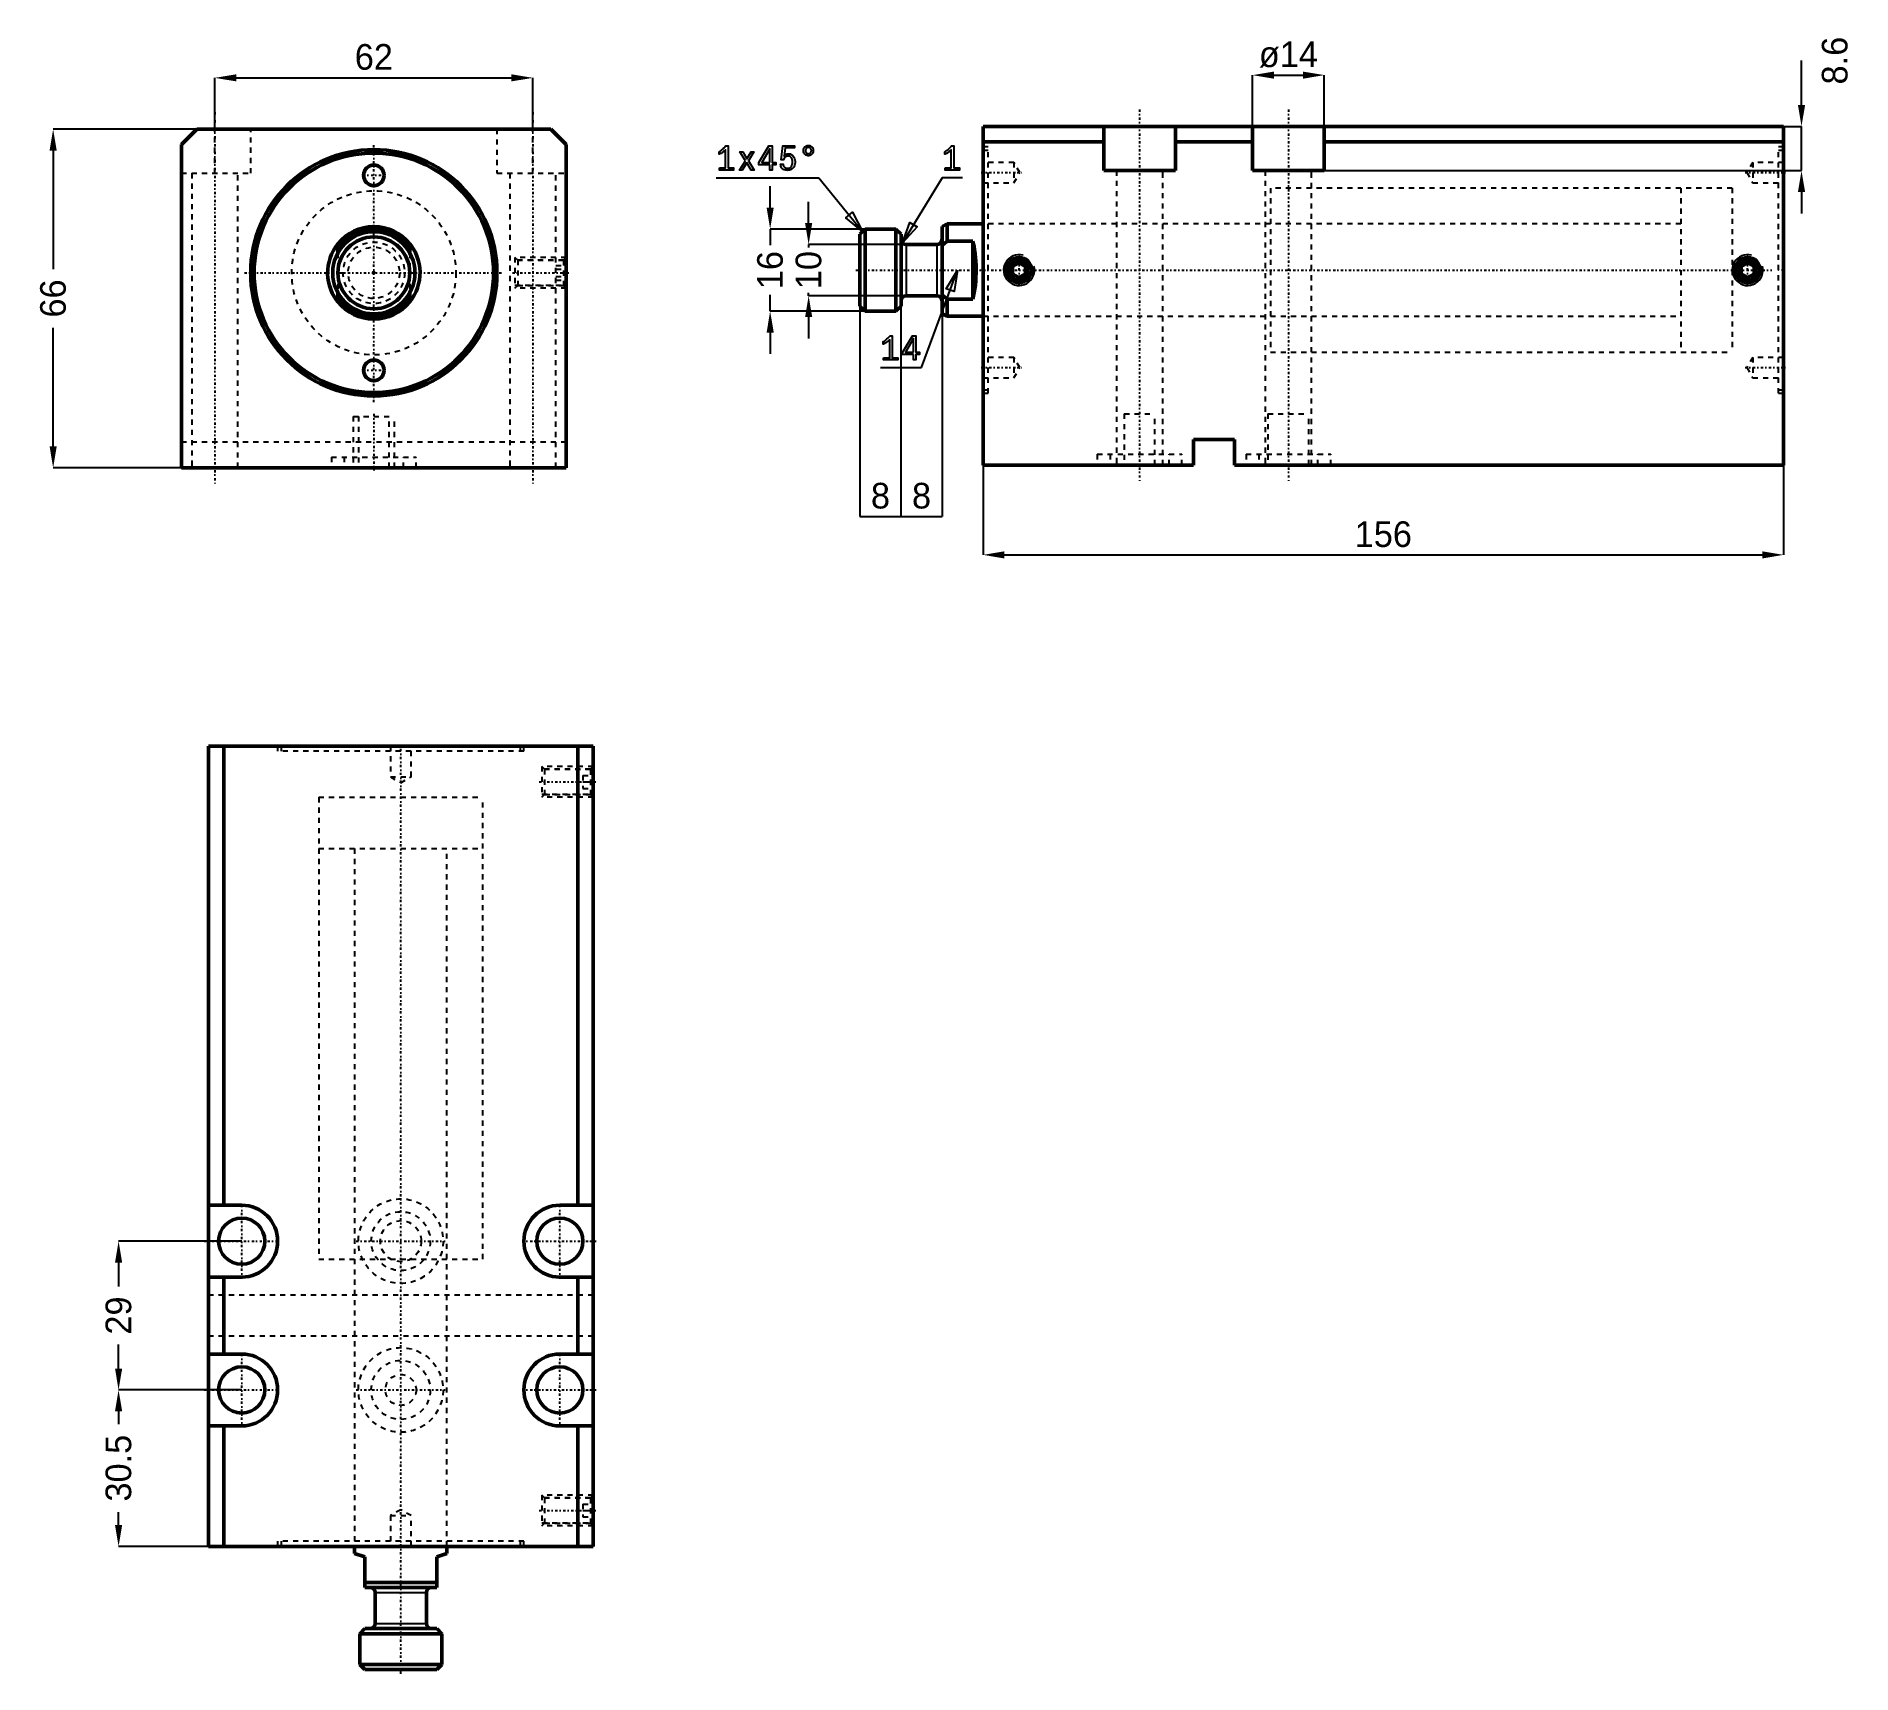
# Model space of a CAD drawing. Header units: millimetres. Extents: x -66 to 288, y -273 to 46.
import ezdxf

# ---------------------------------------------------------------- set-up
doc = ezdxf.new("R2010")
doc.units = ezdxf.units.MM
doc.linetypes.add('Center', pattern=[1.5, 0.45, -0.5, 0.05, -0.5])
doc.linetypes.add('Dashed', pattern=[2, 1, -1])
for name, color, linetype, lineweight in [('2d ConnectionPoints', 7, 'Continuous', 50), ('AM_0', 7, 'Continuous', 50), ('AM_4', 3, 'Continuous', 25), ('AM_5', 3, 'Continuous', 25), ('AM_7', 7, 'Center', 25), ('AM_9', 6, 'Dashed', 25)]:
    doc.layers.add(name, color=color, linetype=linetype, lineweight=lineweight)
doc.dimstyles.new('ISO-25', dxfattribs={"dimtxt": 2.5, "dimasz": 2.5, "dimexe": 1.25, "dimexo": 0.625, "dimtad": 1, "dimtxsty": 'Standard', "dimcen": 2.5, "dimadec": 0, "dimazin": 0, "dimtfac": 1, "dimtmove": 0, "dimatfit": 3, "dimfxl": 0, "dimarcsym": 0})

# ---------------------------------------------------------------- blocks, each defined once
blk = doc.blocks.new('1_JECX_MF_TLA_32_80_0_rod__0_in_JECX_MF_160_TLA_32_80_0__0')
at = {"layer": 'AM_0'}
for p, q in [((-7, 5.66), (-7, 3.87)), ((7, 5.66), (7, 3.87)), ((-7, -3.87), (-7, -5.66)), ((7, -3.87), (7, -5.66))]:
    blk.add_line(p, q, dxfattribs=at)
for points in [[(-7, 5.66), (-7.47, 5.03), (-7.88, 4.36), (-8.23, 3.65), (-8.51, 2.92), (-8.73, 2.17), (-8.89, 1.4), (-8.98, 0.62), (-9, -0.17), (-8.95, -0.95), (-8.83, -1.73), (-8.65, -2.49), (-8.4, -3.23), (-8.09, -3.95), (-7.71, -4.64), (-7.28, -5.3), (-7, -5.66)], [(7, -5.66), (7.47, -5.03), (7.88, -4.36), (8.23, -3.65), (8.51, -2.92), (8.73, -2.17), (8.89, -1.4), (8.98, -0.62), (9, 0.17), (8.95, 0.95), (8.83, 1.73), (8.65, 2.49), (8.4, 3.23), (8.09, 3.95), (7.71, 4.64), (7.28, 5.3), (7, 5.66)]]:
    blk.add_lwpolyline(points, dxfattribs=at)
for radius in [8, 7]:
    blk.add_circle((0, 0), radius, dxfattribs=at)
for radius, start, end in [(9, 38.9424, 141.0576), (8.5, 34.5603, 145.4397), (8.5, 214.5603, 325.4397), (9, 218.9424, 321.0576)]:
    blk.add_arc((0, 0), radius, start, end, dxfattribs=at)
at = {"layer": 'AM_9'}
for p, q in [((-7, 3.87), (-7, -3.87)), ((7, 3.87), (7, -3.87))]:
    blk.add_line(p, q, dxfattribs=at)
for radius in [6, 5]:
    blk.add_circle((0, 0), radius, dxfattribs=at)
blk = doc.blocks.new('2_JECX_MF_EXLA_32_80_0_body__0_in_JECX_MF_160_TLA_32_80_0__0')
at = {"layer": 'AM_0'}
for p, q in [((-34.5, 28), (-37.5, 25)), ((-37.5, 25), (-37.5, -38)), ((34.5, 28), (-34.5, 28)), ((37.5, 25), (34.5, 28)), ((37.5, -38), (37.5, 25)), ((-37.5, -38), (37.5, -38))]:
    blk.add_line(p, q, dxfattribs=at)
for centre, radius in [((0, 0), 24), ((0, 0), 23.34), ((0, 19), 2), ((0, -19), 2)]:
    blk.add_circle(centre, radius, dxfattribs=at)
at = {"layer": 'AM_5', "linetype": 'Dashed'}
for p, q in [((37.5, 3), (27.5, 3)), ((37.5, -3), (27.5, -3))]:
    blk.add_line(p, q, dxfattribs=at)
at = {"layer": 'AM_7'}
for p, q in [((-31, 31.3), (-31, -41.3)), ((31, 31.3), (31, -41.3)), ((0, -25.2), (0, 25.2)), ((-2.1, 19), (2.1, 19)), ((-25.2, 0), (25.2, 0)), ((27, 0), (38, 0)), ((-2.1, -19), (2.1, -19)), ((0, -27.5), (0, -38.5))]:
    blk.add_line(p, q, dxfattribs=at)
at = {"layer": 'AM_9'}
for p, q in [((-31, 19.4), (-31, 28)), ((-24, 19.4), (-24, 28)), ((24, 28), (24, 19.4)), ((31, 19.4), (31, 28)), ((-37.5, 19.4), (-24, 19.4)), ((-35.5, 19.4), (-35.5, -38)), ((-26.5, -38), (-26.5, 19.4)), ((24, 19.4), (37.5, 19.4)), ((26.5, 19.4), (26.5, -38)), ((35.5, -38), (35.5, 19.4)), ((28.04, 2.46), (27.5, 3)), ((27.5, 3), (27.5, -3)), ((37, 2.4), (27.5, 2.4)), ((36.96, 2.46), (28.04, 2.46)), ((28.04, 2.46), (28.04, -2.46)), ((35.5, 1.44), (37.5, 1.44)), ((35.5, 0.72), (37.5, 0.72)), ((37.5, 3), (36.96, 2.46)), ((36.96, 2.46), (36.96, -2.46)), ((37.5, 1.9), (37, 2.4)), ((37, 2.4), (37, -2.4)), ((27.5, -2.4), (37, -2.4)), ((27.5, -3), (28.04, -2.46)), ((28.04, -2.46), (36.96, -2.46)), ((35.5, -0.72), (37.5, -0.72)), ((35.5, -1.44), (37.5, -1.44)), ((36.96, -2.46), (37.5, -3)), ((37, -2.4), (37.5, -1.9)), ((-4, -28), (4, -28)), ((-4, -28), (-4, -38)), ((-3, -28), (-3, -38)), ((3, -38), (3, -28)), ((4, -38), (4, -28)), ((37.5, -33), (-37.5, -33)), ((-8.25, -35.9), (8.25, -35.9)), ((-8.25, -35.9), (-8.25, -38)), ((-5.75, -35.9), (-5.75, -38)), ((5.75, -38), (5.75, -35.9)), ((8.25, -38), (8.25, -35.9))]:
    blk.add_line(p, q, dxfattribs=at)
blk.add_circle((0, 0), 16, dxfattribs=at)
blk = doc.blocks.new('*D3')
at = {"layer": 'AM_5', "color": 0, "lineweight": -2}
for p, q in [((-31, 28), (-31, 38)), ((-26.83, 38), (26.83, 38)), ((31, 28), (31, 38))]:
    blk.add_line(p, q, dxfattribs=at)
at = {"layer": 'AM_5', "color": 0}
for points in [[(-26.83, 38.69), (-26.83, 37.31), (-31, 38)], [(26.83, 37.31), (26.83, 38.69), (31, 38)]]:
    blk.add_solid(points, dxfattribs=at)
at = {"layer": 'Defpoints', "color": 0}
for p in [(31, 38), (-31, 28), (31, 28)]:
    blk.add_point(p, dxfattribs=at)
at = {"layer": 'AM_5', "color": 0, "insert": (0, 42.05), "char_height": 5, "attachment_point": 5}
blk.add_mtext('62', dxfattribs=at)
blk = doc.blocks.new('*D4')
at = {"layer": 'AM_5', "color": 0, "lineweight": -2}
for p, q in [((-34.5, 28), (-62.5, 28)), ((-62.5, 23.83), (-62.5, 0.72)), ((-62.5, -33.83), (-62.5, -10.72)), ((-37.5, -38), (-62.5, -38))]:
    blk.add_line(p, q, dxfattribs=at)
at = {"layer": 'AM_5', "color": 0}
for points in [[(-61.81, 23.83), (-63.19, 23.83), (-62.5, 28)], [(-63.19, -33.83), (-61.81, -33.83), (-62.5, -38)]]:
    blk.add_solid(points, dxfattribs=at)
at = {"layer": 'Defpoints', "color": 0}
for p in [(-34.5, 28), (-62.5, -38), (-37.5, -38)]:
    blk.add_point(p, dxfattribs=at)
at = {"layer": 'AM_5', "color": 0, "insert": (-62.5, -5), "char_height": 5, "attachment_point": 5, "rotation": 90}
blk.add_mtext('66', dxfattribs=at)
blk = doc.blocks.new('1_JECX_MF_TLA_32_80_0_rod__0_in_JECX_MF_160_TLA_32_80_0__4')
at = {"layer": 'AM_0'}
for p, q in [((-9, 0), (-9, -1.35)), ((9, -1.35), (9, 0)), ((-7, -2), (-9, -1.35)), ((-7, -8), (-7, -2)), ((9, -1.35), (7, -2)), ((7, -2), (7, -8)), ((-7, -7), (7, -7)), ((-7, -8), (7, -8)), ((-5, -9), (-5, -15)), ((5, -15), (5, -9)), ((-7, -16), (-8, -17)), ((-8, -17), (8, -17)), ((-8, -17), (-8, -23)), ((-7, -16), (7, -16)), ((8, -17), (7, -16)), ((8, -23), (8, -17)), ((-8, -23), (8, -23)), ((-8, -23), (-7, -24)), ((-7, -24), (7, -24)), ((7, -24), (8, -23))]:
    blk.add_line(p, q, dxfattribs=at)
for centre, start, end in [((-6, -9), 360, 90), ((6, -9), 90, 180), ((-6, -15), 270, 0), ((6, -15), 180, 270)]:
    blk.add_arc(centre, 1, start, end, dxfattribs=at)
at = {"layer": 'AM_4'}
for p, q in [((-5, -9), (5, -9)), ((-5, -15), (5, -15))]:
    blk.add_line(p, q, dxfattribs=at)
at = {"layer": 'AM_7'}
blk.add_line((0, -24.8), (0, 156.36), dxfattribs=at)
at = {"layer": 'AM_9'}
for p, q in [((-16, 146), (16, 146)), ((-16, 146), (-16, 136)), ((16, 136), (16, 146)), ((-16, 136), (16, 136)), ((-9, 136), (-9, 0)), ((9, 0), (9, 136))]:
    blk.add_line(p, q, dxfattribs=at)
blk = doc.blocks.new('2_JECX_MF_EXLA_32_80_0_body__0_in_JECX_MF_160_TLA_32_80_0__4')
at = {"layer": 'AM_0'}
for p, q in [((37.5, 156), (-37.5, 156)), ((-37.5, 156), (-37.5, 0)), ((-34.5, 156), (-34.5, 66.5)), ((34.5, 156), (34.5, 66.5)), ((37.5, 156), (37.5, 0)), ((-31, 66.5), (-37.5, 66.5)), ((37.5, 66.5), (31, 66.5)), ((-37.5, 52.5), (-31, 52.5)), ((-34.5, 52.5), (-34.5, 37.5)), ((31, 52.5), (37.5, 52.5)), ((34.5, 52.5), (34.5, 37.5)), ((-31, 37.5), (-37.5, 37.5)), ((37.5, 37.5), (31, 37.5)), ((-37.5, 23.5), (-31, 23.5)), ((-34.5, 23.5), (-34.5, 0)), ((31, 23.5), (37.5, 23.5)), ((34.5, 23.5), (34.5, 0)), ((37.5, 0), (-37.5, 0))]:
    blk.add_line(p, q, dxfattribs=at)
for centre in [(-31, 59.5), (31, 59.5), (-31, 30.5), (31, 30.5)]:
    blk.add_circle(centre, 4.5, dxfattribs=at)
for centre, start, end in [((-31, 59.5), 270, 90), ((31, 59.5), 90, 270), ((-31, 30.5), 270, 90), ((31, 30.5), 90, 270)]:
    blk.add_arc(centre, 7, start, end, dxfattribs=at)
at = {"layer": 'AM_5', "linetype": 'Dashed'}
for p, q in [((37.5, 152), (27.5, 152)), ((37.5, 146), (27.5, 146)), ((37.5, 10), (27.5, 10)), ((37.5, 4), (27.5, 4))]:
    blk.add_line(p, q, dxfattribs=at)
at = {"layer": 'AM_7'}
for p, q in [((27, 149), (38, 149)), ((-31, 52.15), (-31, 66.85)), ((31, 52.15), (31, 66.85)), ((-38.35, 59.5), (-23.65, 59.5)), ((-8.6625, 59.5), (8.6625, 59.5)), ((23.65, 59.5), (38.35, 59.5)), ((-31, 23.15), (-31, 37.85)), ((31, 23.15), (31, 37.85)), ((-38.35, 30.5), (-23.65, 30.5)), ((-8.6625, 30.5), (8.6625, 30.5)), ((23.65, 30.5), (38.35, 30.5)), ((27, 7), (38, 7))]:
    blk.add_line(p, q, dxfattribs=at)
at = {"layer": 'AM_9'}
for p, q in [((-24, 156), (-24, 155)), ((-23.34, 156), (-23.34, 155)), ((-2, 156), (-2, 150)), ((2, 150), (2, 156)), ((23.34, 155), (23.34, 156)), ((24, 155), (24, 156)), ((24, 155), (-24, 155)), ((-2, 150), (0, 148.8453)), ((-2, 150), (2, 150)), ((0, 148.8453), (2, 150)), ((27.5, 152), (27.5, 146)), ((28.0415, 151.4585), (27.5, 152)), ((37, 151.4), (27.5, 151.4)), ((36.9585, 151.4585), (28.0415, 151.4585)), ((28.0415, 151.4585), (28.0415, 146.5415)), ((35.5, 150.25), (37.5, 150.25)), ((35.5, 150.25), (35.5, 147.75)), ((35.5, 149), (37.5, 149)), ((37.5, 152), (36.9585, 151.4585)), ((36.9585, 151.4585), (36.9585, 146.5415)), ((37.5, 150.9), (37, 151.4)), ((37, 151.4), (37, 146.6)), ((-16, 146), (16, 146)), ((-16, 146), (-16, 56)), ((16, 56), (16, 146)), ((27.5, 146.6), (37, 146.6)), ((27.5, 146), (28.0415, 146.5415)), ((28.0415, 146.5415), (36.9585, 146.5415)), ((35.5, 147.75), (37.5, 147.75)), ((36.9585, 146.5415), (37.5, 146)), ((37, 146.6), (37.5, 147.1)), ((-16, 56), (16, 56)), ((-9, 56), (-9, 0)), ((9, 0), (9, 56)), ((37.5, 49), (-37.5, 49)), ((37.5, 41), (-37.5, 41)), ((0, 7.1547), (-2, 6)), ((2, 6), (0, 7.1547)), ((27.5, 10), (27.5, 4)), ((28.0415, 9.4585), (27.5, 10)), ((37, 9.4), (27.5, 9.4)), ((36.9585, 9.4585), (28.0415, 9.4585)), ((28.0415, 9.4585), (28.0415, 4.5415)), ((35.5, 8.25), (37.5, 8.25)), ((35.5, 8.25), (35.5, 5.75)), ((37.5, 10), (36.9585, 9.4585)), ((36.9585, 9.4585), (36.9585, 4.5415)), ((37.5, 8.9), (37, 9.4)), ((37, 9.4), (37, 4.6)), ((-2, 6), (-2, 0)), ((-2, 6), (2, 6)), ((2, 0), (2, 6)), ((27.5, 4.6), (37, 4.6)), ((27.5, 4), (28.0415, 4.5415)), ((28.0415, 4.5415), (36.9585, 4.5415)), ((35.5, 7), (37.5, 7)), ((35.5, 5.75), (37.5, 5.75)), ((36.9585, 4.5415), (37.5, 4)), ((37, 4.6), (37.5, 5.1)), ((24, 1), (-24, 1)), ((-24, 1), (-24, 0)), ((-23.34, 1), (-23.34, 0)), ((23.34, 0), (23.34, 1)), ((24, 0), (24, 1))]:
    blk.add_line(p, q, dxfattribs=at)
for centre, radius in [((0, 59.5), 8.25), ((0, 59.5), 5.75), ((0, 59.5), 4), ((0, 30.5), 8.25), ((0, 30.5), 5.75), ((0, 30.5), 3)]:
    blk.add_circle(centre, radius, dxfattribs=at)
blk = doc.blocks.new('*D10')
at = {"layer": 'AM_5', "color": 0, "lineweight": -2}
for p, q in [((-25.75, -188.72), (-49.75, -188.72)), ((-49.75, -192.89), (-49.75, -197.56)), ((-49.75, -213.56), (-49.75, -208.89)), ((-25.75, -217.72), (-49.75, -217.72))]:
    blk.add_line(p, q, dxfattribs=at)
at = {"layer": 'AM_5', "color": 0}
for points in [[(-50.44, -192.89), (-49.05, -192.89), (-49.75, -188.72)], [(-50.44, -213.56), (-49.05, -213.56), (-49.75, -217.72)]]:
    blk.add_solid(points, dxfattribs=at)
at = {"layer": 'Defpoints', "color": 0}
for p in [(-49.75, -188.72), (-25.75, -188.72), (-25.75, -217.72)]:
    blk.add_point(p, dxfattribs=at)
at = {"layer": 'AM_5', "color": 0, "insert": (-49.75, -203.22), "char_height": 5, "attachment_point": 5, "rotation": 90}
blk.add_mtext('29', dxfattribs=at)
blk = doc.blocks.new('*D11')
at = {"layer": 'AM_5', "color": 0, "lineweight": -2}
for p, q in [((-25.75, -217.72), (-49.75, -217.72)), ((-49.75, -221.89), (-49.75, -224.39)), ((-49.75, -244.06), (-49.75, -241.56)), ((-32.25, -248.22), (-49.75, -248.22))]:
    blk.add_line(p, q, dxfattribs=at)
at = {"layer": 'AM_5', "color": 0}
for points in [[(-50.44, -221.89), (-49.05, -221.89), (-49.75, -217.72)], [(-50.44, -244.06), (-49.05, -244.06), (-49.75, -248.22)]]:
    blk.add_solid(points, dxfattribs=at)
at = {"layer": 'Defpoints', "color": 0}
for p in [(-25.75, -217.72), (-49.75, -248.22), (-32.25, -248.22)]:
    blk.add_point(p, dxfattribs=at)
at = {"layer": 'AM_5', "color": 0, "insert": (-49.75, -232.97), "char_height": 5, "attachment_point": 5, "rotation": 90}
blk.add_mtext('30.5', dxfattribs=at)
blk = doc.blocks.new('1_JECX_MF_TLA_32_80_0_rod__0_in_JECX_MF_160_TLA_32_80_0__2')
at = {"layer": 'AM_0'}
for p, q in [((-23, 8), (-24, 7)), ((-23, 8), (-23, -8)), ((-17, 8), (-23, 8)), ((-16, 7), (-17, 8)), ((-17, 8), (-17, -8)), ((-7, 9), (-8, 8.5)), ((-8, 8.5), (-8, -8.5)), ((0, 9), (-7, 9)), ((-7, 9), (-7, 5.66)), ((-24, 7), (-24, -7)), ((-16, 7), (-16, -7)), ((-9, 5), (-15, 5)), ((-7, 5.66), (-8, 4.82)), ((-2, 5.66), (-7, 5.66)), ((-2, 5.66), (-2, -5.66)), ((-24, -7), (-23, -8)), ((-17, -8), (-16, -7)), ((-15, -5), (-9, -5)), ((-7, -5.66), (-2, -5.66)), ((-7, -5.66), (-7, -9)), ((-23, -8), (-17, -8)), ((-8, -8.5), (-7, -9)), ((-7, -9), (0, -9))]:
    blk.add_line(p, q, dxfattribs=at)
for points in [[(-2, -5.66), (-1.85, -5.03), (-1.72, -4.36), (-1.6, -3.65), (-1.51, -2.92), (-1.44, -2.17), (-1.39, -1.4), (-1.36, -0.62), (-1.35, 0.17), (-1.37, 0.95), (-1.4, 1.73), (-1.46, 2.49), (-1.55, 3.23), (-1.65, 3.95), (-1.77, 4.64), (-1.91, 5.3), (-2, 5.66)], [(-8, -4.82), (-7.99, -4.83), (-7, -5.66)]]:
    blk.add_lwpolyline(points, dxfattribs=at)
for centre, start, end in [((-15, 6), 180, 270), ((-9, 6), 270, 0), ((-15, -6), 90, 180), ((-9, -6), 360, 90)]:
    blk.add_arc(centre, 1, start, end, dxfattribs=at)
at = {"layer": 'AM_4'}
for p, q in [((-15, 5), (-15, -5)), ((-9, 5), (-9, -5))]:
    blk.add_line(p, q, dxfattribs=at)
at = {"layer": 'AM_7'}
blk.add_line((-24.8, 0), (153.7, 0), dxfattribs=at)
at = {"layer": 'AM_9'}
for p, q in [((146, 16), (136, 16)), ((136, 16), (136, -16)), ((146, 16), (146, -16)), ((136, 9), (0, 9)), ((0, -9), (136, -9)), ((136, -16), (146, -16))]:
    blk.add_line(p, q, dxfattribs=at)
blk = doc.blocks.new('2_JECX_MF_EXLA_32_80_0_body__0_in_JECX_MF_160_TLA_32_80_0__2')
at = {"layer": 'AM_0'}
for p, q in [((156, 28), (0, 28)), ((0, -38), (0, 28)), ((23.5, 25), (0, 25)), ((23.5, 28), (23.5, 19.4)), ((37.5, 19.4), (37.5, 28)), ((52.5, 25), (37.5, 25)), ((52.5, 28), (52.5, 19.4)), ((66.5, 19.4), (66.5, 28)), ((156, 25), (66.5, 25)), ((156, -38), (156, 28)), ((23.5, 19.4), (37.5, 19.4)), ((52.5, 19.4), (66.5, 19.4)), ((7, 1.44), (5.75, 0.72)), ((5.75, 0.72), (5.75, -0.72)), ((8.25, 0.72), (7, 1.44)), ((8.25, -0.72), (8.25, 0.72)), ((149, 1.44), (147.75, 0.72)), ((147.75, 0.72), (147.75, -0.72)), ((150.25, 0.72), (149, 1.44)), ((150.25, -0.72), (150.25, 0.72)), ((5.75, -0.72), (7, -1.44)), ((7, -1.44), (8.25, -0.72)), ((147.75, -0.72), (149, -1.44)), ((149, -1.44), (150.25, -0.72)), ((41, -33), (41, -38)), ((49, -33), (41, -33)), ((49, -38), (49, -33)), ((41, -38), (0, -38)), ((156, -38), (49, -38))]:
    blk.add_line(p, q, dxfattribs=at)
for centre, radius in [((7, 0), 2.46), ((7, 0), 2.4), ((7, 0), 1.9), ((149, 0), 2.46), ((149, 0), 2.4), ((149, 0), 1.9)]:
    blk.add_circle(centre, radius, dxfattribs=at)
at = {"layer": 'AM_5'}
for centre in [(7, 0), (149, 0)]:
    blk.add_arc(centre, 3, 75, 15, dxfattribs=at)
at = {"layer": 'AM_7'}
for p, q in [((30.5, 31.3), (30.5, -41.3)), ((59.5, 31.3), (59.5, -41.3)), ((-0.36, 19), (7.51, 19)), ((148.49, 19), (156.36, 19)), ((7, -3.15), (7, 3.15)), ((149, -3.15), (149, 3.15)), ((156.05, 0), (154.95, 0)), ((-0.36, -19), (7.51, -19)), ((148.49, -19), (156.36, -19))]:
    blk.add_line(p, q, dxfattribs=at)
at = {"layer": 'AM_9'}
for p, q in [((1, 24), (0, 24)), ((1, 23.34), (0, 23.34)), ((1, -24), (1, 24)), ((155, -24), (155, 24)), ((156, 24), (155, 24)), ((156, 23.34), (155, 23.34)), ((6, 21), (0, 21)), ((7.15, 19), (6, 21)), ((6, 21), (6, 17)), ((6, 17), (7.15, 19)), ((26, 19.4), (26, -38)), ((35, -38), (35, 19.4)), ((55, 19.4), (55, -38)), ((64, -38), (64, 19.4)), ((150, 21), (148.85, 19)), ((148.85, 19), (150, 17)), ((156, 21), (150, 21)), ((150, 21), (150, 17)), ((0, 17), (6, 17)), ((146, 16), (56, 16)), ((56, 16), (56, -16)), ((146, 16), (146, -16)), ((150, 17), (156, 17)), ((56, 9), (0, 9)), ((0, -9), (56, -9)), ((6, -17), (0, -17)), ((7.15, -19), (6, -17)), ((6, -17), (6, -21)), ((56, -16), (146, -16)), ((150, -17), (148.85, -19)), ((156, -17), (150, -17)), ((150, -17), (150, -21)), ((0, -21), (6, -21)), ((6, -21), (7.15, -19)), ((148.85, -19), (150, -21)), ((150, -21), (156, -21)), ((0, -23.34), (1, -23.34)), ((0, -24), (1, -24)), ((155, -23.34), (156, -23.34)), ((155, -24), (156, -24)), ((27.5, -28), (33.5, -28)), ((27.5, -28), (27.5, -38)), ((33.5, -38), (33.5, -28)), ((55.5, -28), (63.5, -28)), ((55.5, -28), (55.5, -38)), ((63.5, -38), (63.5, -28)), ((22.25, -35.9), (38.75, -35.9)), ((22.25, -35.9), (22.25, -38)), ((24.75, -35.9), (24.75, -38)), ((36.25, -38), (36.25, -35.9)), ((38.75, -38), (38.75, -35.9)), ((51.25, -35.9), (67.75, -35.9)), ((51.25, -35.9), (51.25, -38)), ((53.75, -35.9), (53.75, -38)), ((65.25, -38), (65.25, -35.9)), ((67.75, -38), (67.75, -35.9))]:
    blk.add_line(p, q, dxfattribs=at)
blk = doc.blocks.new('*D22')
at = {"layer": 'AM_5', "color": 0, "lineweight": -2}
for p, q in [((171.24, 28.53), (171.24, 38.53)), ((175.41, 38.53), (181.08, 38.53)), ((185.24, 28.53), (185.24, 38.53))]:
    blk.add_line(p, q, dxfattribs=at)
at = {"layer": 'AM_5', "color": 0}
for points in [[(175.41, 39.22), (175.41, 37.83), (171.24, 38.53)], [(181.08, 39.22), (181.08, 37.83), (185.24, 38.53)]]:
    blk.add_solid(points, dxfattribs=at)
at = {"layer": 'Defpoints', "color": 0}
for p in [(185.24, 38.53), (171.24, 28.53), (185.24, 28.53)]:
    blk.add_point(p, dxfattribs=at)
at = {"layer": 'AM_5', "color": 0, "insert": (178.24, 42.53), "char_height": 5, "attachment_point": 5}
blk.add_mtext('ø14', dxfattribs=at)
blk = doc.blocks.new('*D23')
at = {"layer": 'AM_5', "color": 0, "lineweight": -2}
for p, q in [((278.24, 32.69), (278.24, 41.36)), ((185.24, 28.53), (278.24, 28.53)), ((278.24, 19.93), (278.24, 28.53)), ((185.24, 19.93), (278.24, 19.93)), ((278.24, 15.76), (278.24, 11.59))]:
    blk.add_line(p, q, dxfattribs=at)
at = {"layer": 'AM_5', "color": 0}
for points in [[(277.55, 32.69), (278.94, 32.69), (278.24, 28.53)], [(277.55, 15.76), (278.94, 15.76), (278.24, 19.93)]]:
    blk.add_solid(points, dxfattribs=at)
at = {"layer": 'Defpoints', "color": 0}
for p in [(185.24, 28.53), (278.24, 28.53), (185.24, 19.93)]:
    blk.add_point(p, dxfattribs=at)
at = {"layer": 'AM_5', "color": 0, "insert": (284.74, 41.36), "char_height": 5, "attachment_point": 5, "rotation": 90}
blk.add_mtext('8.6', dxfattribs=at)
blk = doc.blocks.new('*D24')
at = {"layer": 'AM_5', "color": 0, "lineweight": -2}
for p, q in [((118.74, -37.47), (118.74, -54.97)), ((274.74, -37.47), (274.74, -54.97)), ((122.91, -54.97), (270.58, -54.97))]:
    blk.add_line(p, q, dxfattribs=at)
at = {"layer": 'AM_5', "color": 0}
for points in [[(122.91, -54.28), (122.91, -55.67), (118.74, -54.97)], [(270.58, -54.28), (270.58, -55.67), (274.74, -54.97)]]:
    blk.add_solid(points, dxfattribs=at)
at = {"layer": 'Defpoints', "color": 0}
for p in [(118.74, -37.47), (274.74, -37.47), (274.74, -54.97)]:
    blk.add_point(p, dxfattribs=at)
at = {"layer": 'AM_5', "color": 0, "insert": (196.74, -50.97), "char_height": 5, "attachment_point": 5}
blk.add_mtext('156', dxfattribs=at)
blk = doc.blocks.new('*D25')
at = {"layer": 'AM_5', "color": 0, "lineweight": -2}
for p, q in [((102.74, -6.47), (102.74, -47.47)), ((110.74, -5.47), (110.74, -47.47)), ((102.74, -47.47), (110.74, -47.47))]:
    blk.add_line(p, q, dxfattribs=at)
at = {"layer": 'Defpoints', "color": 0}
for p in [(102.74, -6.47), (110.74, -5.47), (110.74, -47.47)]:
    blk.add_point(p, dxfattribs=at)
at = {"layer": 'AM_5', "color": 0, "insert": (106.74, -43.47), "char_height": 5, "attachment_point": 5}
blk.add_mtext('8', dxfattribs=at)
blk = doc.blocks.new('*D26')
at = {"layer": 'AM_5', "color": 0, "lineweight": -2}
for p, q in [((94.74, -6.47), (94.74, -47.47)), ((102.74, -6.47), (102.74, -47.47)), ((94.74, -47.47), (102.74, -47.47))]:
    blk.add_line(p, q, dxfattribs=at)
at = {"layer": 'Defpoints', "color": 0}
for p in [(94.74, -6.47), (102.74, -6.47), (102.74, -47.47)]:
    blk.add_point(p, dxfattribs=at)
at = {"layer": 'AM_5', "color": 0, "insert": (98.74, -43.47), "char_height": 5, "attachment_point": 5}
blk.add_mtext('8', dxfattribs=at)
blk = doc.blocks.new('*D27')
at = {"layer": 'AM_5', "color": 0, "lineweight": -2}
for p, q in [((77.24, 12.69), (77.24, 16.86)), ((95.74, 8.53), (77.24, 8.53)), ((77.24, 8.53), (77.24, 5.36)), ((77.24, -7.47), (77.24, -4.31)), ((95.74, -7.47), (77.24, -7.47)), ((77.24, -11.64), (77.24, -15.81))]:
    blk.add_line(p, q, dxfattribs=at)
at = {"layer": 'AM_5', "color": 0}
for points in [[(76.55, 12.69), (77.94, 12.69), (77.24, 8.53)], [(76.55, -11.64), (77.94, -11.64), (77.24, -7.47)]]:
    blk.add_solid(points, dxfattribs=at)
at = {"layer": 'Defpoints', "color": 0}
for p in [(77.24, 8.53), (95.74, 8.53), (95.74, -7.47)]:
    blk.add_point(p, dxfattribs=at)
at = {"layer": 'AM_5', "color": 0, "insert": (77.24, 0.53), "char_height": 5, "attachment_point": 5, "rotation": 90}
blk.add_mtext('16', dxfattribs=at)
blk = doc.blocks.new('*D28')
at = {"layer": 'AM_5', "color": 0, "lineweight": -2}
for p, q in [((84.74, 9.69), (84.74, 13.86)), ((103.74, 5.53), (84.74, 5.53)), ((84.74, 5.53), (84.74, 4.94)), ((84.74, -4.47), (84.74, -3.89)), ((103.74, -4.47), (84.74, -4.47)), ((84.74, -8.64), (84.74, -12.81))]:
    blk.add_line(p, q, dxfattribs=at)
at = {"layer": 'AM_5', "color": 0}
for points in [[(84.05, 9.69), (85.44, 9.69), (84.74, 5.53)], [(84.05, -8.64), (85.44, -8.64), (84.74, -4.47)]]:
    blk.add_solid(points, dxfattribs=at)
at = {"layer": 'Defpoints', "color": 0}
for p in [(84.74, 5.53), (103.74, 5.53), (103.74, -4.47)]:
    blk.add_point(p, dxfattribs=at)
at = {"layer": 'AM_5', "color": 0, "insert": (84.74, 0.53), "char_height": 5, "attachment_point": 5, "rotation": 90}
blk.add_mtext('10', dxfattribs=at)

msp = doc.modelspace()

# ---------------------------------------------------------------- linework, layer by layer
at = {"layer": '2d ConnectionPoints'}
for p in [(0, 0), (118.743, 0.527), (5.251, -248.222)]:
    msp.add_point(p, dxfattribs=at)
at = {"layer": 'AM_5'}
for p, q in [((66.743, 18.527), (86.743, 18.527)), ((86.743, 18.527), (95.243, 8.027)), ((110.743, 18.527), (103.035, 5.82)), ((114.743, 18.527), (110.743, 18.527)), ((106.743, -18.473), (113.743, 0.527)), ((98.743, -18.473), (106.743, -18.473))]:
    msp.add_line(p, q, dxfattribs=at)
for points in [[(84.699, 22.822), (84.699, 22.822), (84.597, 22.828), (84.449, 22.856), (84.449, 22.856), (84.308, 22.908), (84.218, 22.957), (84.218, 22.957), (84.133, 23.015), (84.02, 23.116), (84.02, 23.116), (83.923, 23.234), (83.867, 23.323), (83.867, 23.323), (83.82, 23.416), (83.77, 23.563), (83.77, 23.563), (83.742, 23.717), (83.737, 23.823), (83.737, 23.823), (83.742, 23.929), (83.77, 24.083), (83.77, 24.083), (83.82, 24.23), (83.867, 24.324), (83.867, 24.324), (83.923, 24.412), (84.02, 24.53), (84.02, 24.53), (84.133, 24.631), (84.218, 24.689), (84.218, 24.689), (84.308, 24.738), (84.449, 24.79), (84.449, 24.79), (84.597, 24.819), (84.699, 24.824), (84.699, 24.824), (84.801, 24.819), (84.949, 24.79), (84.949, 24.79), (85.089, 24.738), (85.178, 24.689), (85.178, 24.689), (85.262, 24.632), (85.375, 24.531), (85.375, 24.531), (85.471, 24.413), (85.526, 24.325), (85.526, 24.325), (85.572, 24.232), (85.622, 24.085), (85.622, 24.085), (85.649, 23.931), (85.655, 23.823), (85.655, 23.823), (85.649, 23.716), (85.622, 23.561), (85.622, 23.561), (85.572, 23.414), (85.526, 23.321), (85.526, 23.321), (85.471, 23.233), (85.375, 23.115), (85.375, 23.115), (85.262, 23.015), (85.178, 22.957), (85.178, 22.957), (85.089, 22.908), (84.949, 22.856), (84.949, 22.856), (84.801, 22.828), (84.699, 22.822)], [(67.35, 20.443), (68.546, 20.443), (68.546, 23.96), (68.546, 23.96), (68.482, 23.895), (68.373, 23.794), (68.373, 23.794), (68.25, 23.688), (68.16, 23.615), (68.16, 23.615), (68.066, 23.543), (67.924, 23.44), (67.924, 23.44), (67.781, 23.344), (67.685, 23.284), (67.685, 23.284), (67.592, 23.229), (67.462, 23.163), (67.462, 23.163), (67.344, 23.116), (67.272, 23.095), (67.272, 23.589), (67.272, 23.589), (67.361, 23.631), (67.501, 23.711), (67.501, 23.711), (67.649, 23.812), (67.752, 23.89), (67.752, 23.89), (67.855, 23.973), (68.006, 24.103), (68.006, 24.103), (68.15, 24.238), (68.244, 24.33), (68.244, 24.33), (68.333, 24.421), (68.451, 24.549), (68.451, 24.549), (68.553, 24.667), (68.611, 24.74), (69.027, 24.74), (69.027, 20.443), (70.113, 20.443), (70.113, 20.027), (67.35, 20.027), (67.35, 20.443)], [(72.413, 21.811), (71.315, 23.602), (71.883, 23.602), (72.702, 22.247), (73.564, 23.602), (74.08, 23.602), (72.995, 21.854), (74.132, 20.027), (73.557, 20.027), (72.693, 21.431), (71.779, 20.027), (71.253, 20.027), (72.413, 21.811)], [(77.167, 21.067), (75.061, 21.067), (75.061, 21.49), (76.979, 24.74), (77.622, 24.74), (77.622, 21.506), (78.324, 21.506), (78.324, 21.067), (77.622, 21.067), (77.622, 20.027), (77.167, 20.027), (77.167, 21.067)], [(77.174, 21.506), (77.174, 24.194), (75.62, 21.506), (77.174, 21.506)], [(80.624, 19.969), (80.624, 19.969), (80.478, 19.974), (80.268, 20), (80.268, 20), (80.072, 20.049), (79.948, 20.094), (79.948, 20.094), (79.832, 20.149), (79.676, 20.253), (79.676, 20.253), (79.543, 20.382), (79.466, 20.482), (79.466, 20.482), (79.401, 20.593), (79.33, 20.779), (79.33, 20.779), (79.292, 20.991), (79.285, 21.145), (79.792, 21.145), (79.792, 21.145), (79.802, 20.999), (79.851, 20.809), (79.851, 20.809), (79.943, 20.652), (80.028, 20.567), (80.028, 20.567), (80.128, 20.496), (80.3, 20.42), (80.3, 20.42), (80.497, 20.379), (80.644, 20.372), (80.644, 20.372), (80.769, 20.378), (80.941, 20.415), (80.941, 20.415), (81.093, 20.482), (81.183, 20.544), (81.183, 20.544), (81.265, 20.617), (81.369, 20.743), (81.369, 20.743), (81.454, 20.888), (81.499, 20.996), (81.499, 20.996), (81.535, 21.109), (81.574, 21.288), (81.574, 21.288), (81.595, 21.476), (81.599, 21.607), (81.599, 21.607), (81.595, 21.726), (81.575, 21.9), (81.575, 21.9), (81.537, 22.066), (81.502, 22.174), (81.502, 22.174), (81.459, 22.276), (81.379, 22.413), (81.379, 22.413), (81.281, 22.532), (81.206, 22.601), (81.206, 22.601), (81.123, 22.66), (80.984, 22.723), (80.984, 22.723), (80.828, 22.757), (80.715, 22.764), (80.715, 22.764), (80.595, 22.756), (80.424, 22.714), (80.424, 22.714), (80.267, 22.637), (80.169, 22.565), (80.169, 22.565), (80.081, 22.48), (79.971, 22.331), (79.971, 22.331), (79.89, 22.155), (79.851, 22.023), (79.357, 22.023), (79.695, 24.753), (81.989, 24.753), (81.989, 24.33), (80.156, 24.33), (79.948, 22.767), (79.948, 22.767), (80.017, 22.851), (80.125, 22.961), (80.125, 22.961), (80.237, 23.051), (80.316, 23.1), (80.316, 23.1), (80.398, 23.14), (80.531, 23.184), (80.531, 23.184), (80.676, 23.208), (80.78, 23.212), (80.78, 23.212), (80.94, 23.204), (81.162, 23.158), (81.162, 23.158), (81.365, 23.075), (81.489, 22.998), (81.489, 22.998), (81.603, 22.906), (81.752, 22.745), (81.752, 22.745), (81.876, 22.556), (81.944, 22.414), (81.944, 22.414), (82, 22.263), (82.061, 22.025), (82.061, 22.025), (82.094, 21.771), (82.1, 21.594), (82.1, 21.594), (82.092, 21.407), (82.053, 21.143), (82.053, 21.143), (81.981, 20.899), (81.915, 20.747), (81.915, 20.747), (81.834, 20.606), (81.692, 20.419), (81.692, 20.419), (81.522, 20.262), (81.395, 20.173), (81.395, 20.173), (81.257, 20.1), (81.035, 20.02), (81.035, 20.02), (80.794, 19.977), (80.624, 19.969)], [(84.699, 23.219), (84.699, 23.219), (84.761, 23.222), (84.849, 23.239), (84.849, 23.239), (84.934, 23.271), (84.988, 23.3), (84.988, 23.3), (85.039, 23.335), (85.108, 23.396), (85.108, 23.396), (85.166, 23.467), (85.2, 23.521), (85.2, 23.521), (85.228, 23.578), (85.258, 23.666), (85.258, 23.666), (85.274, 23.759), (85.278, 23.823), (85.278, 23.823), (85.274, 23.887), (85.258, 23.98), (85.258, 23.98), (85.228, 24.069), (85.2, 24.125), (85.2, 24.125), (85.166, 24.179), (85.108, 24.25), (85.108, 24.25), (85.039, 24.312), (84.988, 24.346), (84.988, 24.346), (84.934, 24.376), (84.849, 24.407), (84.849, 24.407), (84.761, 24.424), (84.699, 24.428), (84.699, 24.428), (84.637, 24.424), (84.548, 24.407), (84.548, 24.407), (84.463, 24.376), (84.408, 24.346), (84.408, 24.346), (84.356, 24.312), (84.287, 24.25), (84.287, 24.25), (84.228, 24.179), (84.194, 24.125), (84.194, 24.125), (84.165, 24.069), (84.134, 23.98), (84.134, 23.98), (84.117, 23.887), (84.114, 23.823), (84.114, 23.823), (84.117, 23.759), (84.134, 23.666), (84.134, 23.666), (84.165, 23.578), (84.194, 23.521), (84.194, 23.521), (84.228, 23.467), (84.287, 23.396), (84.287, 23.396), (84.356, 23.335), (84.408, 23.3), (84.408, 23.3), (84.463, 23.271), (84.548, 23.239), (84.548, 23.239), (84.637, 23.222), (84.699, 23.219)], [(111.35, 20.443), (112.546, 20.443), (112.546, 23.96), (112.546, 23.96), (112.482, 23.895), (112.373, 23.794), (112.373, 23.794), (112.25, 23.688), (112.16, 23.615), (112.16, 23.615), (112.066, 23.543), (111.924, 23.44), (111.924, 23.44), (111.781, 23.344), (111.685, 23.284), (111.685, 23.284), (111.592, 23.229), (111.462, 23.163), (111.462, 23.163), (111.344, 23.116), (111.272, 23.095), (111.272, 23.589), (111.272, 23.589), (111.361, 23.631), (111.501, 23.711), (111.501, 23.711), (111.649, 23.812), (111.752, 23.89), (111.752, 23.89), (111.855, 23.973), (112.006, 24.103), (112.006, 24.103), (112.15, 24.238), (112.244, 24.33), (112.244, 24.33), (112.333, 24.421), (112.451, 24.549), (112.451, 24.549), (112.553, 24.667), (112.611, 24.74), (113.027, 24.74), (113.027, 20.443), (114.113, 20.443), (114.113, 20.027), (111.35, 20.027), (111.35, 20.443)], [(95.243, 8.027), (91.973, 10.741), (93.269, 11.79), (95.243, 8.027)], [(103.035, 5.82), (104.484, 9.815), (105.909, 8.95), (103.035, 5.82)], [(113.743, 0.527), (113.084, -3.671), (111.52, -3.095), (113.743, 0.527)], [(99.35, -16.557), (100.546, -16.557), (100.546, -13.04), (100.546, -13.04), (100.482, -13.105), (100.373, -13.206), (100.373, -13.206), (100.25, -13.312), (100.16, -13.385), (100.16, -13.385), (100.066, -13.457), (99.924, -13.56), (99.924, -13.56), (99.781, -13.656), (99.685, -13.716), (99.685, -13.716), (99.592, -13.771), (99.462, -13.837), (99.462, -13.837), (99.344, -13.884), (99.272, -13.905), (99.272, -13.411), (99.272, -13.411), (99.361, -13.369), (99.501, -13.289), (99.501, -13.289), (99.649, -13.188), (99.752, -13.11), (99.752, -13.11), (99.855, -13.027), (100.006, -12.897), (100.006, -12.897), (100.15, -12.762), (100.244, -12.67), (100.244, -12.67), (100.333, -12.579), (100.451, -12.451), (100.451, -12.451), (100.553, -12.333), (100.611, -12.26), (101.027, -12.26), (101.027, -16.557), (102.113, -16.557), (102.113, -16.973), (99.35, -16.973), (99.35, -16.557)], [(105.167, -15.933), (103.061, -15.933), (103.061, -15.51), (104.979, -12.26), (105.622, -12.26), (105.622, -15.494), (106.324, -15.494), (106.324, -15.933), (105.622, -15.933), (105.622, -16.973), (105.167, -16.973), (105.167, -15.933)], [(105.174, -15.494), (105.174, -12.806), (103.62, -15.494), (105.174, -15.494)]]:
    msp.add_lwpolyline(points, dxfattribs=at)

# ---------------------------------------------------------------- block references
for name, p in [('2_JECX_MF_EXLA_32_80_0_body__0_in_JECX_MF_160_TLA_32_80_0__0', (0, 0)), ('2_JECX_MF_EXLA_32_80_0_body__0_in_JECX_MF_160_TLA_32_80_0__2', (118.743, 0.527)), ('1_JECX_MF_TLA_32_80_0_rod__0_in_JECX_MF_160_TLA_32_80_0__2', (118.743, 0.527)), ('1_JECX_MF_TLA_32_80_0_rod__0_in_JECX_MF_160_TLA_32_80_0__0', (0, 0)), ('1_JECX_MF_TLA_32_80_0_rod__0_in_JECX_MF_160_TLA_32_80_0__4', (5.251, -248.222)), ('2_JECX_MF_EXLA_32_80_0_body__0_in_JECX_MF_160_TLA_32_80_0__4', (5.251, -248.222))]:
    msp.add_blockref(name, p)

# ---------------------------------------------------------------- dimensions: what is measured, and where the dimension line sits
for base, p1, p2, text, picture, middle in [((278.243, 28.527), (185.243, 19.927), (185.243, 28.527), '8.6', '*D23', (284.743, 41.36)), ((-62.5, -38), (-34.5, 28), (-37.5, -38), '66', '*D4', (-62.5, -5)), ((77.243, 8.527), (95.743, -7.473), (95.743, 8.527), '16', '*D27', (77.243, 0.527)), ((84.743, 5.527), (103.743, -4.473), (103.743, 5.527), '10', '*D28', (84.743, 0.527)), ((-49.749, -188.722), (-25.749, -217.722), (-25.749, -188.722), '29', '*D10', (-49.749, -203.222)), ((-49.749, -248.222), (-25.749, -217.722), (-32.249, -248.222), '30.5', '*D11', (-49.749, -232.972))]:
    dim = msp.add_linear_dim(base=base, p1=p1, p2=p2, angle=90, text=text, dimstyle='ISO-25', override={"dimtxt": 5, "dimasz": 4.166667, "dimexe": 0, "dimexo": 0, "dimgap": 1.5}, dxfattribs=at)
    dim.commit()
    dim.dimension.update_dxf_attribs({"geometry": picture, "text_midpoint": middle, "dimtype": 160, "text_rotation": 90})
for base, p1, p2, text, override, picture, middle in [((31, 38), (-31, 28), (31, 28), '62', {"dimtxt": 5, "dimasz": 4.166667, "dimexe": 0, "dimexo": 0, "dimgap": 1.5}, '*D3', (0, 38)), ((185.243, 38.527), (171.243, 28.527), (185.243, 28.527), 'ø14', {"dimtxt": 5, "dimasz": 4.166667, "dimexe": 0, "dimexo": 0, "dimgap": 1.5}, '*D22', (178.243, 38.527)), ((102.743, -47.473), (94.743, -6.473), (102.743, -6.473), '8', {"dimtxt": 5, "dimasz": 0, "dimexe": 0, "dimexo": 0, "dimgap": 1.5}, '*D26', (98.743, -47.473)), ((110.743, -47.473), (102.743, -6.473), (110.743, -5.473), '8', {"dimtxt": 5, "dimasz": 0, "dimexe": 0, "dimexo": 0, "dimgap": 1.5}, '*D25', (106.743, -47.473)), ((274.743, -54.973), (118.743, -37.473), (274.743, -37.473), '156', {"dimtxt": 5, "dimasz": 4.166667, "dimexe": 0, "dimexo": 0, "dimgap": 1.5}, '*D24', (196.743, -54.973))]:
    dim = msp.add_linear_dim(base=base, p1=p1, p2=p2, text=text, dimstyle='ISO-25', override=override, dxfattribs=at)
    dim.commit()
    dim.dimension.update_dxf_attribs({"geometry": picture, "text_midpoint": middle, "dimtype": 160})

doc.saveas('drawing.dxf')
